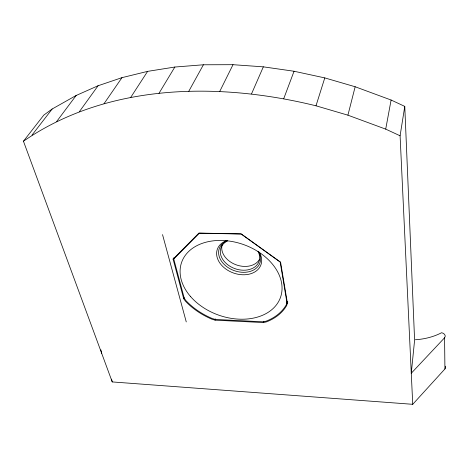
<?xml version="1.0" encoding="UTF-8"?>
<svg xmlns="http://www.w3.org/2000/svg" width="469" height="469" viewBox="0 0 469 469"><rect width="100%" height="100%" fill="white"/><g stroke="black" fill="none" stroke-linecap="round" stroke-linejoin="round"><path stroke-width="0.7" d="M412.738 404.307L400.092 135.787L404.77 106.393L391.099 100.026L355.156 86.753L324.783 77.901L294.051 71.247L263.338 66.838L233.005 64.693L203.399 64.781L174.837 67.038L147.606 71.37L121.958 77.655L98.085 85.745L76.154 95.477L52.165 108.996L43.787 115.116L23.45 141.228L112.238 381.93L412.738 404.307L444.923 368.951A4.837 3.471 3.3 0 0 445.327 366.201M400.092 135.787L385.711 129.133L391.099 100.026M385.711 129.133L347.916 115.175L355.156 86.753M174.509 257.317L173.759 258.994L184.253 298.237L185.941 300.6A60.864 43.429 19.6 0 0 212.158 318.48L215.33 319.442L263.238 321.816L266.158 321.148A60.864 43.429 19.6 0 0 286.184 304.95L287.251 301.426M173.624 257.909L173.084 259.123L183.707 298.747L185.413 301.139A61.492 43.863 19.6 0 0 211.894 319.19L215.095 320.157L263.478 322.566L266.427 321.892A61.492 43.863 19.6 0 0 286.67 305.548L287.773 301.895M263.478 322.566L263.854 321.288M23.45 141.228C108.046 82.902 219.422 82.011 315.995 105.806L324.783 77.901M215.095 320.157L215.541 318.902M283.727 98.695L294.051 71.247M183.707 298.747L184.211 297.516M251.519 93.894L263.338 66.838M219.75 91.414L233.005 64.693M188.796 91.244L203.399 64.781M158.997 93.308L174.837 67.038M130.652 97.505L147.606 71.37M104.012 103.708L121.958 77.655M79.302 111.763L98.085 85.745M56.679 121.5L76.154 95.477M32.021 135.072L52.165 108.996M415.317 339.749A49.638 33.287 -0.8 0 0 441.616 332.714A4.995 3.453 2 0 1 444.577 337.791L411.272 373.242L414.602 340.172L404.77 106.393M173.084 259.123L198.92 233.075L241.177 233.884L280.597 262.2L287.421 303.185M173.759 258.994L199.348 233.222L241.154 234.025L280.157 262.042L286.928 302.605M315.995 105.806L347.916 115.175M162.532 234.611L186.263 321.922M111.569 379.134L112.238 381.93M100.876 349.839L101.703 353.362M444.577 337.791L444.923 368.951M258.859 252.205A21.574 15.84 19.6 0 1 249.326 271.651A21.574 15.84 19.6 0 1 221.72 261.55A21.574 15.84 19.6 0 1 227.313 240.661M258.032 251.331A20.22 14.867 19.6 0 1 249.537 269.476A20.22 14.867 19.6 0 1 223.754 260.84A20.22 14.867 19.6 0 1 227.313 241.037M259.521 259.298A20.114 14.856 19.6 0 1 235.573 264.61A20.114 14.856 19.6 0 1 222.171 244.736M259.187 252.105A23.151 16.978 19.6 0 1 250.311 273.873A23.151 16.978 19.6 0 1 220.049 263.32A23.151 16.978 19.6 0 1 226.38 240.667M287.714 301.696A61.181 43.834 19.6 0 1 286.371 303.818M190.508 296.49A52.452 37.414 19.6 0 0 278.088 302.441A52.452 37.414 19.6 0 0 224.604 240.591A52.452 37.414 19.6 0 0 190.508 296.49"/></g></svg>
